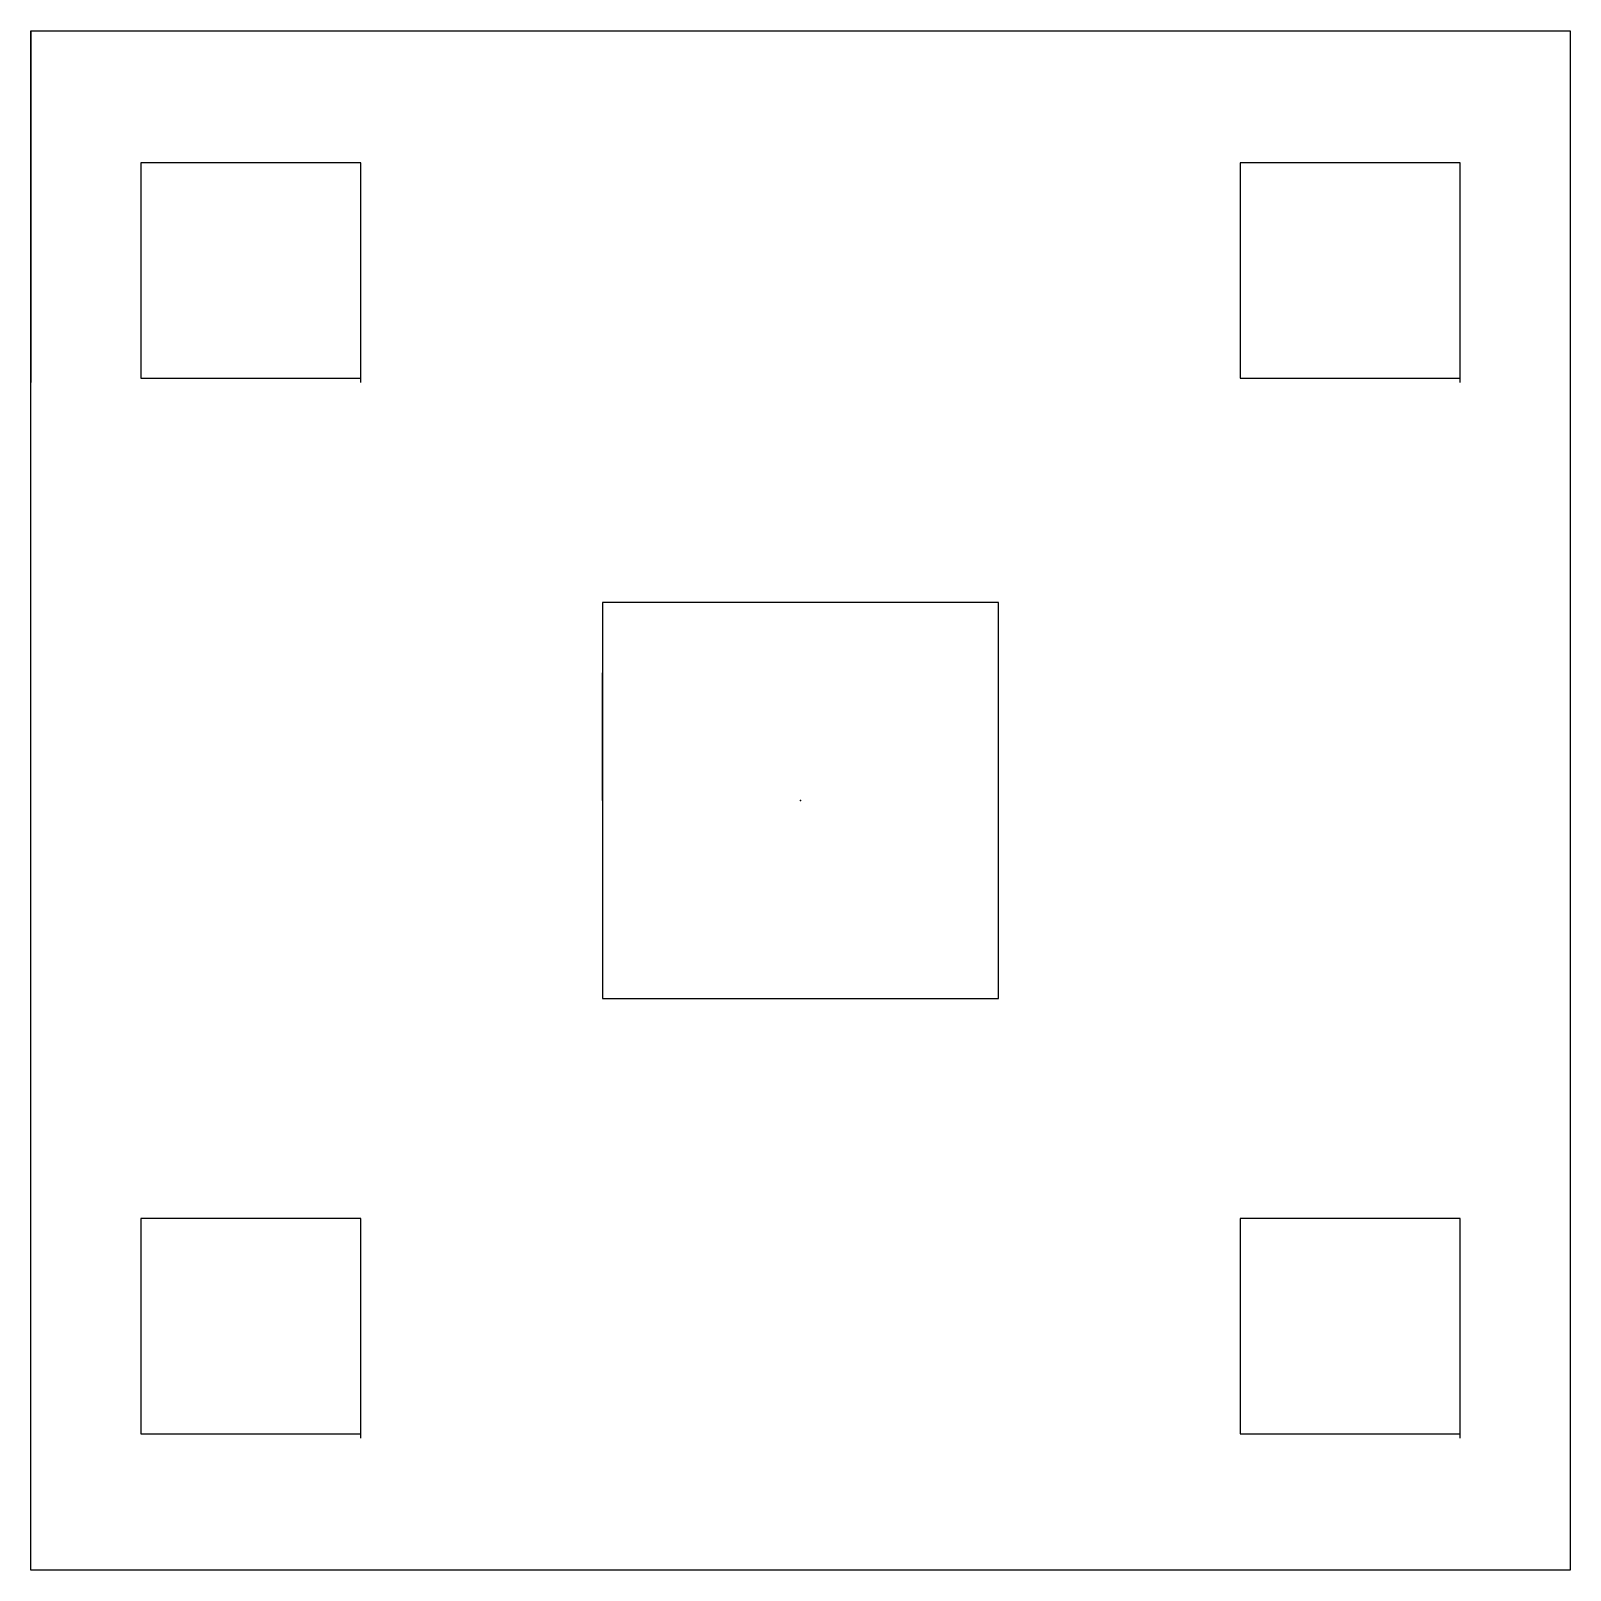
# Model space of a CAD drawing. Extents: x -1.94 to 1.94, y -1.94 to 1.94.
import ezdxf

# ---------------------------------------------------------------- set-up
doc = ezdxf.new("R2010")
doc.units = 0
doc.header["$LTSCALE"] = 50
doc.header["$MEASUREMENT"] = 0
doc.layers.get('0').update_dxf_attribs({"linetype": 'CONTINUOUS'})

msp = doc.modelspace()

# ---------------------------------------------------------------- linework, layer by layer
for p, q in [((-1.9444, 1.9444), (-1.9444, 1.0556)), ((0.5, 0.5), (-0.5, 0.5)), ((-0.5, 0.5), (-0.5, -0.3444)), ((0.5, -0.5), (0.5, 0.5)), ((-0.5, 0), (-0.5, 0.3222)), ((-0.5, 0), (-0.5, -0.5)), ((-0.5, -0.5), (0.5, -0.5)), ((-1.9444, -1.9444), (-1.9444, -1.0556))]:
    msp.add_line(p, q)
at = {"flags": 128}
msp.add_lwpolyline([(-1.9444, 1.9444), (1.9444, 1.9444), (1.9444, -1.9444), (-1.9444, -1.9444)], close=True, dxfattribs=at)
for points in [[(-1.1111, 1.0556), (-1.1111, 1.6111), (-1.6667, 1.6111), (-1.6667, 1.0667), (-1.1111, 1.0667)], [(1.6667, 1.0556), (1.6667, 1.6111), (1.1111, 1.6111), (1.1111, 1.0667), (1.6667, 1.0667)], [(-1.1111, -1.6111), (-1.1111, -1.0556), (-1.6667, -1.0556), (-1.6667, -1.6), (-1.1111, -1.6)], [(1.6667, -1.6111), (1.6667, -1.0556), (1.1111, -1.0556), (1.1111, -1.6), (1.6667, -1.6)]]:
    msp.add_lwpolyline(points, dxfattribs=at)
msp.add_point((0, 0))

doc.saveas('drawing.dxf')
